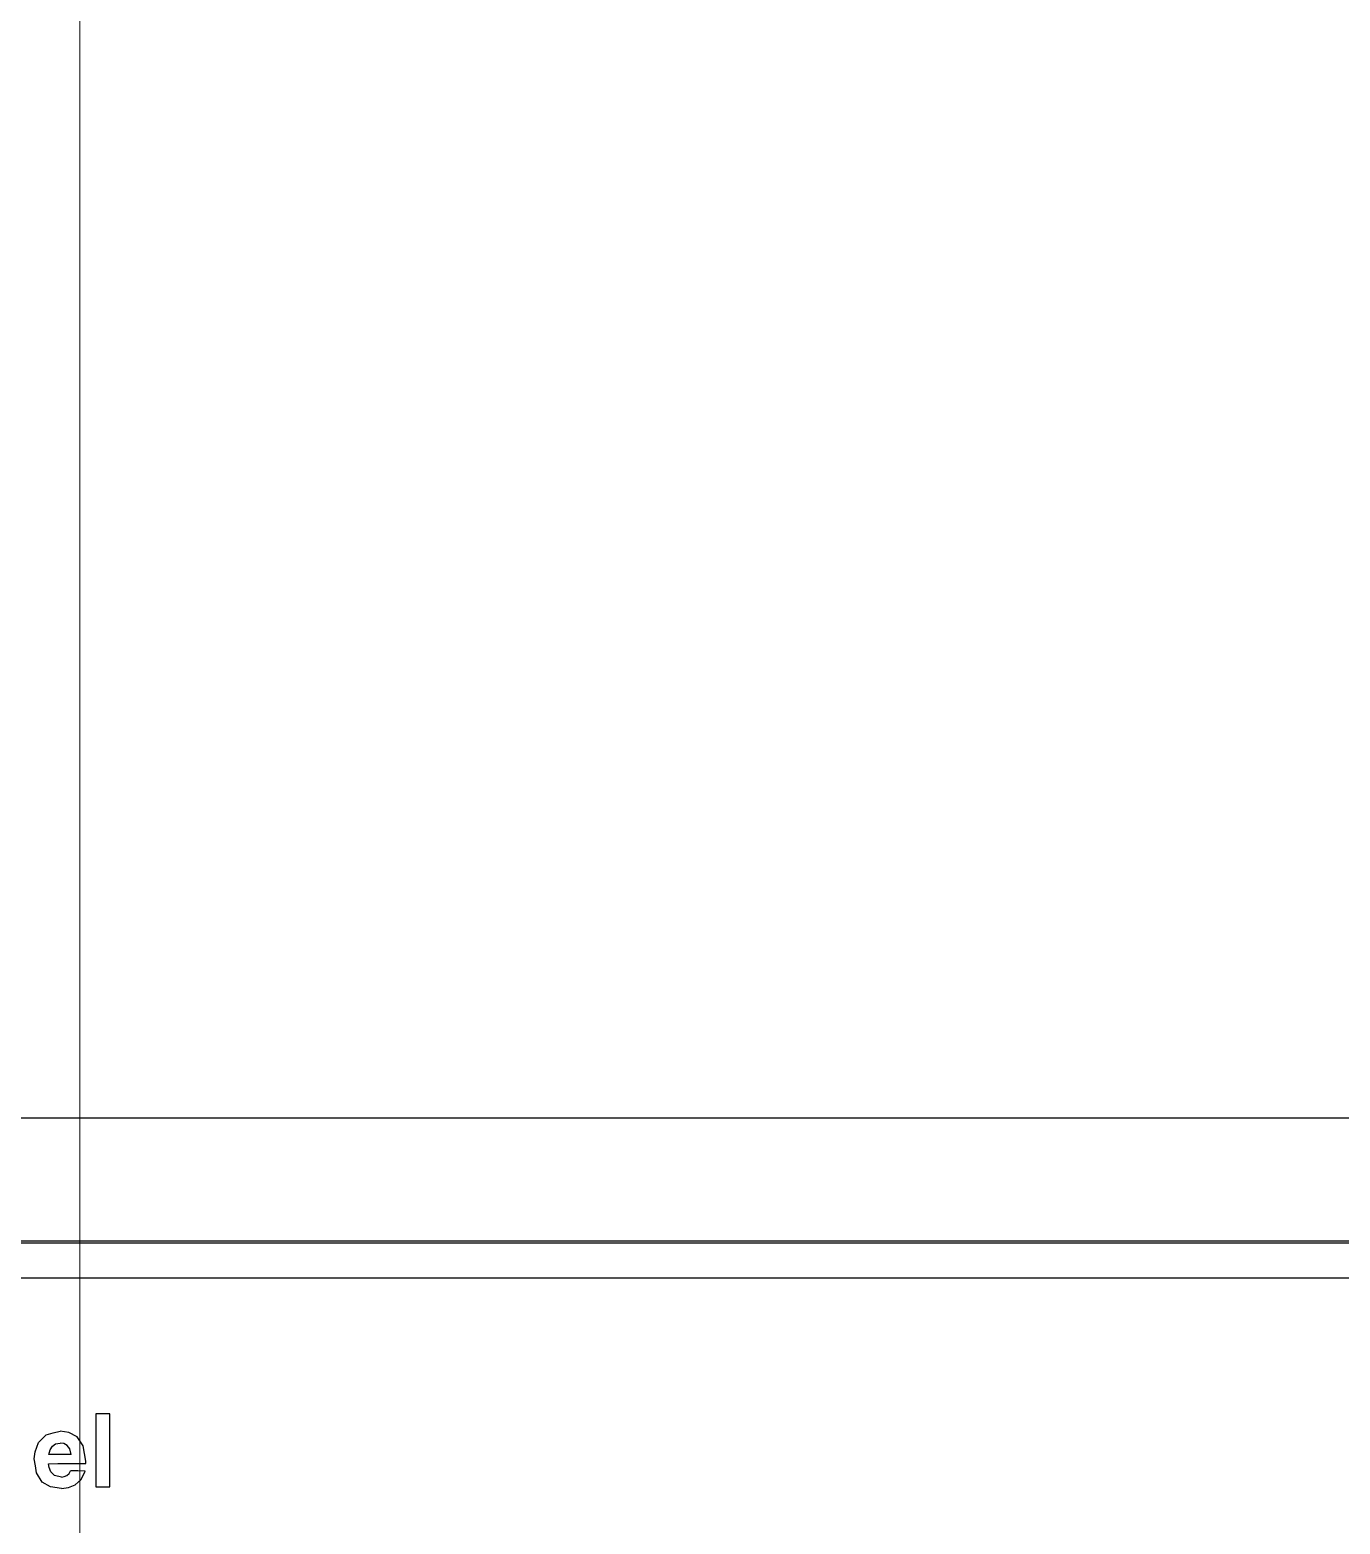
# Model space of a CAD drawing. Header units: millimetres. Extents: x -35117 to 70520, y -28859 to 27816.
# Drawn here: x -9101.9 to -9062.62, y -6911.48 to -6866.71 of the extents above; entities that cross this region are included whole.
import ezdxf

# ---------------------------------------------------------------- set-up
doc = ezdxf.new("R2010")
doc.units = ezdxf.units.MM
doc.layers.add('EQUIPMENT_31_22_34_otd', color=54, linetype='Continuous')
doc.layers.add('Hull', color=1, linetype='Continuous', lineweight=40)

# ---------------------------------------------------------------- blocks, each defined once
blk = doc.blocks.new('control panel')
at = {"color": 2}
for p, q in [((749.7585, 160.7448), (734.3685, 160.7448)), ((750.1304, 160.3698), (733.9966, 160.3698)), ((750.1245, 160.3758), (734.0026, 160.3758)), ((750.2303, 160.265), (733.8967, 160.265))]:
    blk.add_line(p, q, dxfattribs=at)
at = {"color": 2, "ltscale": 0.002668}
for p, q in [((738.0897, 159.8593), (738.0684, 159.8593)), ((738.111, 159.8593), (738.0897, 159.8593)), ((738.0684, 159.64), (738.0897, 159.6404))]:
    blk.add_line(p, q, dxfattribs=at)
at = {"color": 2, "ltscale": 0.003402}
for p, q in [((738.0684, 159.8593), (738.0684, 159.8321)), ((738.111, 159.8321), (738.111, 159.8593)), ((738.111, 159.7774), (738.111, 159.8046)), ((738.0684, 159.7495), (738.0684, 159.7223)), ((738.111, 159.7226), (738.111, 159.7499)), ((738.0684, 159.6948), (738.0684, 159.6676)), ((738.111, 159.6679), (738.111, 159.6951))]:
    blk.add_line(p, q, dxfattribs=at)
at = {"color": 2, "ltscale": 0.002748}
blk.add_line((737.9199, 159.7962), (737.9412, 159.8015), dxfattribs=at)
at = {"color": 2, "ltscale": 0.002701}
blk.add_line((737.9412, 159.8015), (737.9623, 159.8065), dxfattribs=at)
at = {"color": 2, "ltscale": 0.003204}
blk.add_line((737.9876, 159.8027), (737.9623, 159.8065), dxfattribs=at)
at = {"color": 2, "ltscale": 0.003494}
blk.add_line((738.0124, 159.7898), (737.9876, 159.8027), dxfattribs=at)
at = {"color": 2, "ltscale": 0.003441}
for p, q in [((738.0684, 159.8321), (738.0684, 159.8046)), ((738.0684, 159.8046), (738.0684, 159.7771)), ((738.111, 159.8046), (738.111, 159.8321)), ((738.0684, 159.7771), (738.0684, 159.7495)), ((738.111, 159.7499), (738.111, 159.7774)), ((738.0684, 159.7223), (738.0684, 159.6948)), ((738.111, 159.6951), (738.111, 159.7226)), ((738.0247, 159.6626), (738.0368, 159.6874)), ((738.0684, 159.6676), (738.0684, 159.64)), ((738.1107, 159.6404), (738.111, 159.6679))]:
    blk.add_line(p, q, dxfattribs=at)
at = {"color": 2, "ltscale": 0.00367}
blk.add_line((737.8865, 159.7452), (737.8967, 159.7727), dxfattribs=at)
at = {"color": 2, "ltscale": 0.004128}
blk.add_line((737.8967, 159.7727), (737.9199, 159.7962), dxfattribs=at)
at = {"color": 2, "ltscale": 0.001598}
blk.add_line((737.9316, 159.7514), (737.9385, 159.7622), dxfattribs=at)
at = {"color": 2, "ltscale": 0.00148}
blk.add_line((737.9385, 159.7622), (737.9483, 159.7687), dxfattribs=at)
at = {"color": 2, "ltscale": 0.001691}
blk.add_line((737.9483, 159.7687), (737.9616, 159.7712), dxfattribs=at)
at = {"color": 2, "ltscale": 0.001367}
blk.add_line((737.9725, 159.7696), (737.9616, 159.7712), dxfattribs=at)
at = {"color": 2, "ltscale": 0.00142}
blk.add_line((737.9824, 159.7641), (737.9725, 159.7696), dxfattribs=at)
at = {"color": 2, "ltscale": 0.001655}
blk.add_line((737.9904, 159.7536), (737.9824, 159.7641), dxfattribs=at)
at = {"color": 2, "ltscale": 0.004118}
blk.add_line((738.0309, 159.7625), (738.0124, 159.7898), dxfattribs=at)
at = {"color": 2, "ltscale": 0.002867}
blk.add_line((738.035, 159.74), (738.0309, 159.7625), dxfattribs=at)
at = {"color": 2, "ltscale": 0.002643}
blk.add_line((737.8843, 159.7242), (737.8865, 159.7452), dxfattribs=at)
at = {"color": 2, "ltscale": 0.002625}
blk.add_line((737.8877, 159.7035), (737.8843, 159.7242), dxfattribs=at)
at = {"color": 2, "ltscale": 0.001801}
blk.add_line((737.9279, 159.7375), (737.9316, 159.7514), dxfattribs=at)
at = {"color": 2, "ltscale": 0.004214}
blk.add_line((737.9616, 159.7375), (737.9279, 159.7375), dxfattribs=at)
at = {"color": 2, "ltscale": 0.004137}
blk.add_line((737.9947, 159.7372), (737.9616, 159.7375), dxfattribs=at)
at = {"color": 2, "ltscale": 0.00212}
blk.add_line((737.9947, 159.7372), (737.9904, 159.7536), dxfattribs=at)
at = {"color": 2, "ltscale": 0.002898}
blk.add_line((738.0387, 159.7171), (738.035, 159.74), dxfattribs=at)
at = {"color": 2, "ltscale": 0.000928}
blk.add_line((738.0387, 159.7096), (738.0387, 159.7171), dxfattribs=at)
at = {"color": 2, "ltscale": 0.002657}
blk.add_line((737.8908, 159.6824), (737.8877, 159.7035), dxfattribs=at)
at = {"color": 2, "ltscale": 0.004058}
blk.add_line((737.9075, 159.6546), (737.8908, 159.6824), dxfattribs=at)
at = {"color": 2, "ltscale": 0.003519}
blk.add_line((737.927, 159.7093), (737.9552, 159.7096), dxfattribs=at)
at = {"color": 2, "ltscale": 0.001444}
blk.add_line((737.9286, 159.6979), (737.927, 159.7093), dxfattribs=at)
at = {"color": 2, "ltscale": 0.001752}
blk.add_line((737.9338, 159.6849), (737.9286, 159.6979), dxfattribs=at)
at = {"color": 2, "ltscale": 0.001941}
blk.add_line((737.9449, 159.6741), (737.9338, 159.6849), dxfattribs=at)
at = {"color": 2, "ltscale": 0.002617}
blk.add_line((737.9654, 159.6694), (737.9449, 159.6741), dxfattribs=at)
at = {"color": 2, "ltscale": 0.00348}
for p, q in [((737.9552, 159.7096), (737.983, 159.7096)), ((737.983, 159.7096), (738.0108, 159.7096)), ((738.0108, 159.7096), (738.0387, 159.7096))]:
    blk.add_line(p, q, dxfattribs=at)
at = {"color": 2, "ltscale": 0.001094}
blk.add_line((737.9654, 159.6694), (737.974, 159.6707), dxfattribs=at)
at = {"color": 2, "ltscale": 0.001091}
blk.add_line((737.974, 159.6707), (737.9821, 159.6741), dxfattribs=at)
at = {"color": 2, "ltscale": 0.001069}
blk.add_line((737.9821, 159.6741), (737.9886, 159.6796), dxfattribs=at)
at = {"color": 2, "ltscale": 0.001124}
blk.add_line((737.9886, 159.6796), (737.9926, 159.6877), dxfattribs=at)
at = {"color": 2, "ltscale": 0.002784}
blk.add_line((738.0148, 159.6877), (737.9926, 159.6877), dxfattribs=at)
at = {"color": 2, "ltscale": 0.002745}
blk.add_line((738.0368, 159.6874), (738.0148, 159.6877), dxfattribs=at)
at = {"color": 2, "ltscale": 0.003688}
blk.add_line((737.9332, 159.64), (737.9075, 159.6546), dxfattribs=at)
at = {"color": 2, "ltscale": 0.004062}
blk.add_line((737.9654, 159.6354), (737.9332, 159.64), dxfattribs=at)
at = {"color": 2, "ltscale": 0.00269}
blk.add_line((737.9654, 159.6354), (737.9867, 159.6382), dxfattribs=at)
at = {"color": 2, "ltscale": 0.002757}
blk.add_line((737.9867, 159.6382), (738.0071, 159.6465), dxfattribs=at)
at = {"color": 2, "ltscale": 0.002983}
blk.add_line((738.0071, 159.6465), (738.0247, 159.6626), dxfattribs=at)
at = {"color": 2, "ltscale": 0.002629}
blk.add_line((738.0897, 159.6404), (738.1107, 159.6404), dxfattribs=at)

msp = doc.modelspace()

# ---------------------------------------------------------------- linework, layer by layer
at = {"layer": 'Hull', "color": 86, "linetype": 'Continuous', "lineweight": 20}
msp.add_line((-9100.405, -6674.426), (-9100.405, -7718.425), dxfattribs=at)

# ---------------------------------------------------------------- block references
at = {"layer": 'EQUIPMENT_31_22_34_otd', "linetype": 'Continuous', "lineweight": 35, "xscale": 10, "yscale": 10, "zscale": 10}
msp.add_blockref('control panel', (-16480.613, -8506.765), dxfattribs=at)

doc.saveas('drawing.dxf')
